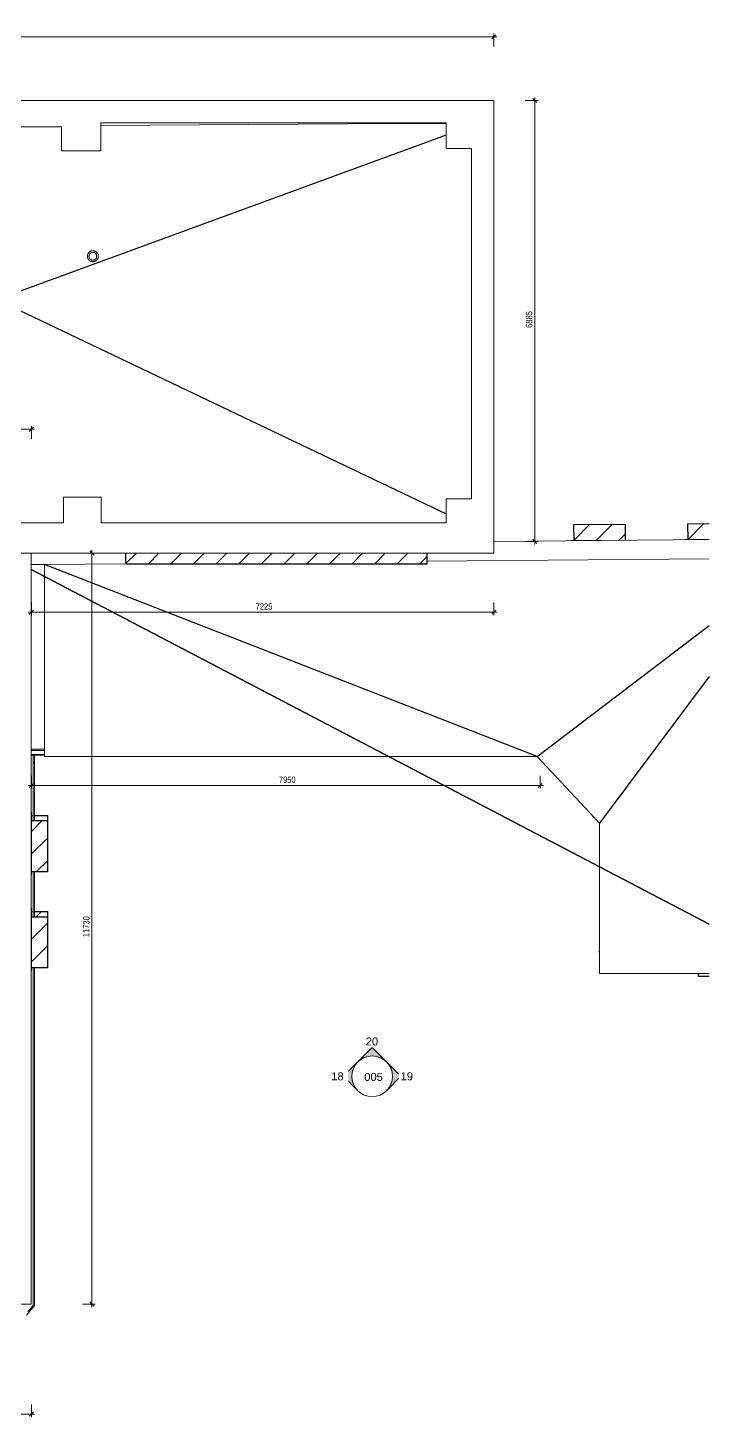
# Model space of a CAD drawing. Header units: millimetres. Extents: x -2346 to 220980, y -45352 to 20466.
# Drawn here: x 41458 to 52103, y -30830 to -9132 of the extents above; entities that cross this region are included whole.
import ezdxf

# ---------------------------------------------------------------- set-up
doc = ezdxf.new("R2010")
doc.units = ezdxf.units.MM
for name, color, linetype, lineweight in [('A-ANNO-DIMS', 211, 'Continuous', 9), ('A-ANNO-DIMS-50', 211, 'Continuous', 9), ('A-GLAZ', 151, 'Continuous', 13), ('A-ROOF', 132, 'Continuous', 13), ('A-ROOF-OTLN', 132, 'Continuous', 13), ('A-WALL', 113, 'Continuous', 13), ('E-POWR-CNDT', 130, 'Continuous', 13), ('E-POWR-CNTR', 130, 'Continuous', 13), ('E-POWR-DROP', 130, 'Continuous', 13), ('G-ANNO-SYMB', 111, 'Continuous', 9), ('M-HVAC-CDFF', 50, 'Continuous', 13), ('P-PIPE-CNTR', 3, 'Continuous', 13), ('Q-SPCQ', 91, 'Continuous', 13)]:
    doc.layers.add(name, color=color, linetype=linetype, lineweight=lineweight)
doc.styles.add('Arial', font='arial.ttf', dxfattribs={"height": 125})
doc.styles.add('Arial_2', font='arial.ttf', dxfattribs={"width": 0.7, "height": 100})
doc.dimstyles.new('Vnitřní_-_průhledné', dxfattribs={"dimscale": 304.8, "dimtxt": 102.02594, "dimasz": 0.213255, "dimexe": 0.164042, "dimexo": 0.0625, "dimgap": 0.032808, "dimtad": 1, "dimdec": 0, "dimrnd": 5, "dimzin": 0, "dimdsep": 46, "dimtxsty": 'Arial_2', "dimblk1": 'OBLIQUE', "dimblk2": 'OBLIQUE', "dimsah": 1, "dimcen": 0.09, "dimdle": 0.164042, "dimazin": 0, "dimtfac": 1, "dimtdec": 4, "dimtix": 1, "dimtmove": 0, "dimatfit": 3, "dimfxl": 0.492126, "dimfxlon": 1, "dimtvp": 1, "dimtolj": 1, "dimtzin": 0, "dimarcsym": 2})

# ---------------------------------------------------------------- blocks, each defined once
blk = doc.blocks.new('OKNO_1k_nadsvetlik - OKNO_1k_nadsvetlik_900 x 1500-1969493-STŘECHA DEMOLICE A')
at = {"layer": 'A-GLAZ'}
for p, q in [((-450, 151), (450, 151)), ((-450, 150), (-450, 151)), ((450, 151), (450, 150))]:
    blk.add_line(p, q, dxfattribs=at)
blk = doc.blocks.new('parapet_ext - parapet_ext-V10-STŘECHA DEMOLICE A')
at = {"layer": 'Q-SPCQ'}
h = blk.add_hatch(dxfattribs=at)
h.set_pattern_fill('FP_9', color=41, style=0, pattern_type=2)
h.set_pattern_definition([(44.5, (-50240.76, 17627.03), (-175.2273, 178.3126), [])])
h.paths.add_polyline_path([(-400, 51), (400, 51), (400, 300), (-400, 300), (-400, 58)])
at = {"layer": 'Q-SPCQ', "color": 31, "lineweight": 25}
for p, q in [((-400, 51), (-400, 300)), ((-400, 300), (400, 300)), ((400, 300), (400, 51))]:
    blk.add_line(p, q, dxfattribs=at)
blk = doc.blocks.new('OKNO_1k_nadsvetlik - OKNO_1k_nadsvetlik_900 x 1500-V11-STŘECHA DEMOLICE A')
at = {"layer": 'A-GLAZ'}
for p, q in [((-450, 151), (-71, 151)), ((-450, 150), (-450, 151))]:
    blk.add_line(p, q, dxfattribs=at)
blk = doc.blocks.new('parapet_ext - parapet_ext-V12-STŘECHA DEMOLICE A')
at = {"layer": 'Q-SPCQ'}
h = blk.add_hatch(dxfattribs=at)
h.set_pattern_fill('FP_10', color=41, style=0, pattern_type=2)
h.set_pattern_definition([(44.5, (-52020.76, 17627.03), (-175.2273, 178.3126), [])])
h.paths.add_polyline_path([(-400, 51), (-71, 51), (-69, 300), (-400, 300), (-400, 58)])
at = {"layer": 'Q-SPCQ', "color": 31, "lineweight": 25}
for p, q in [((-400, 51), (-400, 300)), ((-400, 300), (-69, 300))]:
    blk.add_line(p, q, dxfattribs=at)
blk = doc.blocks.new('parapet_ext - parapet_ext-V15-STŘECHA DEMOLICE A')
at = {"layer": 'Q-SPCQ'}
h = blk.add_hatch(dxfattribs=at)
h.set_pattern_fill('FP_13', color=41, style=0, pattern_type=2)
h.set_pattern_definition([(45, (-52336.74, 23649.28), (-176.7767, 176.7767), [])])
h.paths.add_polyline_path([(-400, -300), (-236, -300), (-236, -250), (-400, -250)])
at = {"layer": 'Q-SPCQ', "color": 31, "lineweight": 25}
for p, q in [((-400, -300), (-400, -250)), ((-236, -300), (-400, -300))]:
    blk.add_line(p, q, dxfattribs=at)
blk = doc.blocks.new('OKNO_1k_nadsvetlik - OKNO_1k_nadsvetlik_900 x 1850-1969447-STŘECHA DEMOLICE A')
at = {"layer": 'A-GLAZ'}
for p, q in [((-450, 126), (-369, 126)), ((-450, 125), (-450, 126))]:
    blk.add_line(p, q, dxfattribs=at)
blk = doc.blocks.new('parapet_ext - parapet_ext-V19-STŘECHA DEMOLICE A')
at = {"layer": 'Q-SPCQ'}
h = blk.add_hatch(dxfattribs=at)
h.set_pattern_fill('FP_16', color=41, style=0, pattern_type=2)
h.set_pattern_definition([(135, (-21832.27, -41463.6), (-176.7767, -176.7767), [])])
h.paths.add_polyline_path([(-319, 79), (-400, 79), (-400, 51), (-319, 51)])
h.paths.add_polyline_path([(-319, 300), (-400, 300), (-400, 97), (-319, 97)])
at = {"layer": 'Q-SPCQ', "color": 31, "lineweight": 25}
for p, q in [((-400, 97), (-400, 300)), ((-400, 300), (-319, 300)), ((-400, 51), (-400, 79))]:
    blk.add_line(p, q, dxfattribs=at)
blk = doc.blocks.new('parapet_ext - parapet_ext-V20-STŘECHA DEMOLICE A')
at = {"layer": 'Q-SPCQ'}
h = blk.add_hatch(dxfattribs=at)
h.set_pattern_fill('FP_17', color=41, style=0, pattern_type=2)
h.set_pattern_definition([(135, (-23332.27, -41463.6), (-176.7767, -176.7767), [])])
h.paths.add_polyline_path([(-319, 79), (-400, 79), (-400, 51), (-319, 51)])
h.paths.add_polyline_path([(-319, 300), (-400, 300), (-400, 97), (-319, 97)])
at = {"layer": 'Q-SPCQ', "color": 31, "lineweight": 25}
for p, q in [((-400, 97), (-400, 300)), ((-400, 300), (-319, 300)), ((-400, 51), (-400, 79))]:
    blk.add_line(p, q, dxfattribs=at)
blk = doc.blocks.new('OKNO_1k_nadsvetlik - OKNO_1k_nadsvetlik_900 x 1850-1969449-STŘECHA DEMOLICE A')
at = {"layer": 'A-GLAZ'}
for p, q in [((-450, 126), (450, 126)), ((-450, 125), (-450, 126)), ((450, 126), (450, 125))]:
    blk.add_line(p, q, dxfattribs=at)
blk = doc.blocks.new('parapet_ext - parapet_ext-V24-STŘECHA DEMOLICE A')
at = {"layer": 'Q-SPCQ'}
h = blk.add_hatch(dxfattribs=at)
h.set_pattern_fill('FP_21', color=41, style=0, pattern_type=2)
h.set_pattern_definition([(135, (-21913.33, -41463.6), (-176.7767, -176.7767), [])])
h.paths.add_polyline_path([(400, 122), (400, 300), (-400, 300), (-400, 51), (400, 51)])
at = {"layer": 'Q-SPCQ', "color": 31, "lineweight": 25}
for p, q in [((-400, 51), (-400, 300)), ((-400, 300), (400, 300)), ((400, 300), (400, 51))]:
    blk.add_line(p, q, dxfattribs=at)
blk = doc.blocks.new('parapet_ext - parapet_ext-V25-STŘECHA DEMOLICE A')
at = {"layer": 'Q-SPCQ'}
h = blk.add_hatch(dxfattribs=at)
h.set_pattern_fill('FP_22', color=41, style=0, pattern_type=2)
h.set_pattern_definition([(135, (-23413.33, -41463.6), (-176.7767, -176.7767), [])])
h.paths.add_polyline_path([(400, 122), (400, 300), (-400, 300), (-400, 51), (400, 51)])
at = {"layer": 'Q-SPCQ', "color": 31, "lineweight": 25}
for p, q in [((-400, 51), (-400, 300)), ((-400, 300), (400, 300)), ((400, 300), (400, 51))]:
    blk.add_line(p, q, dxfattribs=at)
blk = doc.blocks.new('parapet_ext - parapet_ext-1802152-STŘECHA DEMOLICE A')
at = {"layer": 'Q-SPCQ'}
h = blk.add_hatch(dxfattribs=at)
h.set_pattern_fill('FP_57', color=41, style=0, pattern_type=2)
h.set_pattern_definition([(225, (45342.1, -17205.76), (176.7767, -176.7767), [])])
h.paths.add_polyline_path([(2350, 300), (-2350, 300), (-2350, 129), (2350, 129)])
at = {"layer": 'Q-SPCQ', "color": 31, "lineweight": 25}
for p, q in [((-2350, 129), (-2350, 300)), ((-2350, 300), (2350, 300)), ((2350, 300), (2350, 129))]:
    blk.add_line(p, q, dxfattribs=at)
blk = doc.blocks.new('Komín8 - Komín8-2014626-STŘECHA DEMOLICE A')
at = {"layer": 'M-HVAC-CDFF', "flags": 128}
for points in [[(85, 0), (85, 3), (85, 7), (84, 10), (84, 14), (83, 17), (83, 20), (82, 23), (81, 27), (80, 30), (78, 33), (77, 36), (75, 39), (74, 42), (72, 45), (70, 48), (68, 51), (66, 53), (64, 56), (62, 59), (59, 61), (57, 63), (54, 66), (51, 68), (49, 70), (46, 72), (43, 73), (40, 75), (37, 77), (34, 78), (31, 79), (28, 80), (24, 81), (21, 82), (18, 83), (14, 84), (11, 84), (8, 85), (4, 85), (1, 85), (-2, 85), (-6, 85), (-9, 84), (-13, 84), (-16, 83), (-19, 83), (-23, 82), (-26, 81), (-29, 80), (-32, 79), (-35, 77), (-38, 76), (-41, 74), (-44, 72), (-47, 71), (-50, 69), (-53, 67), (-55, 65), (-58, 62), (-60, 60), (-63, 57), (-65, 55), (-67, 52), (-69, 49), (-71, 47), (-73, 44), (-75, 41), (-76, 38), (-78, 35), (-79, 32), (-80, 28), (-81, 25), (-82, 22), (-83, 19), (-84, 15), (-84, 12), (-85, 9), (-85, 5), (-85, 2), (-85, 0)], [(-85, 0), (-85, -3), (-85, -7), (-84, -10), (-84, -14), (-83, -17), (-83, -20), (-82, -23), (-81, -27), (-80, -30), (-78, -33), (-77, -36), (-75, -39), (-74, -42), (-72, -45), (-70, -48), (-68, -51), (-66, -53), (-64, -56), (-62, -59), (-59, -61), (-57, -63), (-54, -66), (-51, -68), (-49, -70), (-46, -72), (-43, -73), (-40, -75), (-37, -77), (-34, -78), (-31, -79), (-28, -80), (-24, -81), (-21, -82), (-18, -83), (-14, -84), (-11, -84), (-8, -85), (-4, -85), (-1, -85), (2, -85), (6, -85), (9, -84), (13, -84), (16, -83), (19, -83), (23, -82), (26, -81), (29, -80), (32, -79), (35, -77), (38, -76), (41, -74), (44, -72), (47, -71), (50, -69), (53, -67), (55, -65), (58, -62), (60, -60), (63, -57), (65, -55), (67, -52), (69, -49), (71, -47), (73, -44), (75, -41), (76, -38), (78, -35), (79, -32), (80, -28), (81, -25), (82, -22), (83, -19), (84, -15), (84, -12), (85, -9), (85, -5), (85, -2), (85, 0)], [(60, 0), (60, 2), (60, 5), (60, 7), (59, 10), (59, 12), (58, 14), (58, 17), (57, 19), (56, 21), (55, 23), (54, 26), (53, 28), (52, 30), (51, 32), (50, 34), (48, 36), (47, 38), (45, 40), (43, 41), (42, 43), (40, 45), (38, 46), (36, 48), (34, 49), (32, 50), (30, 52), (28, 53), (26, 54), (24, 55), (22, 56), (19, 57), (17, 57), (15, 58), (13, 59), (10, 59), (8, 59), (5, 60), (3, 60), (1, 60), (-2, 60), (-4, 60), (-7, 60), (-9, 59), (-11, 59), (-14, 58), (-16, 58), (-18, 57), (-21, 56), (-23, 56), (-25, 55), (-27, 54), (-29, 52), (-31, 51), (-33, 50), (-35, 49), (-37, 47), (-39, 46), (-41, 44), (-43, 42), (-44, 41), (-46, 39), (-47, 37), (-49, 35), (-50, 33), (-51, 31), (-53, 29), (-54, 27), (-55, 25), (-56, 22), (-57, 20), (-57, 18), (-58, 16), (-59, 13), (-59, 11), (-59, 8), (-60, 6), (-60, 4), (-60, 1), (-60, 0)], [(-60, 0), (-60, -2), (-60, -5), (-60, -7), (-59, -10), (-59, -12), (-58, -14), (-58, -17), (-57, -19), (-56, -21), (-55, -23), (-54, -26), (-53, -28), (-52, -30), (-51, -32), (-50, -34), (-48, -36), (-47, -38), (-45, -40), (-43, -41), (-42, -43), (-40, -45), (-38, -46), (-36, -48), (-34, -49), (-32, -50), (-30, -52), (-28, -53), (-26, -54), (-24, -55), (-22, -56), (-19, -57), (-17, -57), (-15, -58), (-13, -59), (-10, -59), (-8, -59), (-5, -60), (-3, -60), (-1, -60), (2, -60), (4, -60), (7, -60), (9, -59), (11, -59), (14, -58), (16, -58), (18, -57), (21, -56), (23, -56), (25, -55), (27, -54), (29, -52), (31, -51), (33, -50), (35, -49), (37, -47), (39, -46), (41, -44), (43, -42), (44, -41), (46, -39), (47, -37), (49, -35), (50, -33), (51, -31), (53, -29), (54, -27), (55, -25), (56, -22), (57, -20), (57, -18), (58, -16), (59, -13), (59, -11), (59, -8), (60, -6), (60, -4), (60, -1), (60, 0)]]:
    blk.add_lwpolyline(points, dxfattribs=at)
at = {"layer": 'M-HVAC-CDFF'}
for start, end in [(120, 160), (100, 111.978), (29.09, 60), (209.09, 240), (280, 291.978), (300, 340)]:
    blk.add_arc((0, 0), 85, start, end, dxfattribs=at)
blk = doc.blocks.new('Pohled - Vyplněná šipka-93341-STŘECHA DEMOLICE A')
at = {"layer": 'G-ANNO-SYMB'}
blk.add_circle((0, 0), 6.35, dxfattribs=at)
blk = doc.blocks.new('Pohled - Vyplněná šipka-94945-STŘECHA DEMOLICE A')
at = {"layer": 'G-ANNO-SYMB'}
h = blk.add_hatch(color=256, dxfattribs=at)
edge = h.paths.add_edge_path()
edge.add_line((0, 8.98), (4.49, 4.49))
edge.add_arc((0, 0), 6.35, 45, 135)
edge.add_line((-4.49, 4.49), (0, 8.98))
for p, q in [((0, 8.98), (-4.49, 4.49)), ((0, 8.98), (-4.49, 4.49)), ((4.49, 4.49), (0, 8.98)), ((4.49, 4.49), (0, 8.98))]:
    blk.add_line(p, q, dxfattribs=at)
blk.add_arc((0, 0), 6.35, 45, 135, dxfattribs=at)
blk = doc.blocks.new('DIMBLOCK9-STŘECHA DEMOLICE A')
at = {"layer": 'A-ANNO-DIMS-50', "lineweight": 18}
for p, q in [((22602, -30780), (22570, -30813)), ((22602, -30780), (22635, -30748)), ((41514, -30780), (41481, -30813)), ((41514, -30780), (41546, -30748))]:
    blk.add_line(p, q, dxfattribs=at)
at = {"layer": 'A-ANNO-DIMS-50'}
for p, q in [((22602, -30780), (22602, -30630)), ((22602, -30780), (41564, -30780)), ((22602, -30780), (22602, -30830)), ((41514, -30780), (41514, -30630)), ((41514, -30780), (41514, -30830))]:
    blk.add_line(p, q, dxfattribs=at)
at = {"layer": 'A-ANNO-DIMS-50', "color": 0, "insert": (31925, -30640), "char_height": 100, "width": 320.2, "attachment_point": 1, "line_spacing_factor": 0.941778, "style": 'Arial_2'}
blk.add_mtext('18910', dxfattribs=at)
blk = doc.blocks.new('_Oblique')
at = {"color": 0, "linetype": 'ByBlock', "lineweight": -2}
blk.add_line((-0.5, -0.5), (0.5, 0.5), dxfattribs=at)
blk = doc.blocks.new('DIMBLOCK13-STŘECHA DEMOLICE A')
at = {"layer": 'A-ANNO-DIMS-50'}
for p, q in [((42461, -17335), (42311, -17335)), ((42461, -29113), (42461, -17285)), ((42461, -17335), (42511, -17335)), ((42461, -29063), (42311, -29063)), ((42461, -29063), (42511, -29063))]:
    blk.add_line(p, q, dxfattribs=at)
at = {"layer": 'A-ANNO-DIMS-50', "lineweight": 18}
for p, q in [((42461, -17335), (42429, -17302)), ((42461, -17335), (42494, -17367)), ((42461, -29063), (42429, -29030)), ((42461, -29063), (42494, -29095))]:
    blk.add_line(p, q, dxfattribs=at)
at = {"layer": 'A-ANNO-DIMS-50', "color": 0, "insert": (42322, -23332), "char_height": 100, "width": 320.2, "attachment_point": 1, "rotation": 90, "line_spacing_factor": 0.941778, "style": 'Arial_2'}
blk.add_mtext('11730', dxfattribs=at)
blk = doc.blocks.new('DIMBLOCK15-STŘECHA DEMOLICE A')
at = {"layer": 'A-ANNO-DIMS-50', "lineweight": 18}
for p, q in [((23560, -15401), (23528, -15434)), ((23560, -15401), (23593, -15369)), ((41514, -15401), (41481, -15434)), ((41514, -15401), (41546, -15369))]:
    blk.add_line(p, q, dxfattribs=at)
at = {"layer": 'A-ANNO-DIMS-50'}
for p, q in [((23560, -15401), (23560, -15251)), ((23560, -15401), (41564, -15401)), ((23560, -15401), (23560, -15451)), ((41514, -15401), (41514, -15351)), ((41514, -15401), (41514, -15551))]:
    blk.add_line(p, q, dxfattribs=at)
at = {"layer": 'A-ANNO-DIMS-50', "color": 0, "insert": (32404, -15261), "char_height": 100, "width": 320.2, "attachment_point": 1, "line_spacing_factor": 0.941778, "style": 'Arial_2'}
blk.add_mtext('17955', dxfattribs=at)
blk = doc.blocks.new('DIMBLOCK18-STŘECHA DEMOLICE A')
at = {"layer": 'A-ANNO-DIMS-50'}
for p, q in [((32787, -9273), (48787, -9273)), ((32837, -9273), (32837, -9223)), ((32837, -9273), (32837, -9423)), ((48737, -9273), (48737, -9223)), ((48737, -9273), (48737, -9423))]:
    blk.add_line(p, q, dxfattribs=at)
at = {"layer": 'A-ANNO-DIMS-50', "lineweight": 18}
for p, q in [((32837, -9273), (32805, -9306)), ((32837, -9273), (32870, -9241)), ((48737, -9273), (48705, -9306)), ((48737, -9273), (48770, -9241))]:
    blk.add_line(p, q, dxfattribs=at)
at = {"layer": 'A-ANNO-DIMS-50', "color": 0, "insert": (40654, -9133), "char_height": 100, "width": 320.2, "attachment_point": 1, "line_spacing_factor": 0.941778, "style": 'Arial_2'}
blk.add_mtext('15900', dxfattribs=at)
blk = doc.blocks.new('DIMBLOCK19-STŘECHA DEMOLICE A')
at = {"layer": 'A-ANNO-DIMS-50'}
for p, q in [((49379, -10269), (49229, -10269)), ((49379, -10219), (49379, -17202)), ((49379, -10269), (49429, -10269)), ((49379, -17152), (49229, -17152)), ((49379, -17152), (49429, -17152))]:
    blk.add_line(p, q, dxfattribs=at)
at = {"layer": 'A-ANNO-DIMS-50', "lineweight": 18}
for p, q in [((49379, -10269), (49346, -10236)), ((49379, -10269), (49411, -10301)), ((49379, -17152), (49346, -17120)), ((49379, -17152), (49411, -17185))]:
    blk.add_line(p, q, dxfattribs=at)
at = {"layer": 'A-ANNO-DIMS-50', "color": 0, "insert": (49239, -13817), "char_height": 100, "width": 256.16, "attachment_point": 1, "rotation": 90, "line_spacing_factor": 0.941778, "style": 'Arial_2'}
blk.add_mtext('6885', dxfattribs=at)
blk = doc.blocks.new('DIMBLOCK20-STŘECHA DEMOLICE A')
at = {"layer": 'A-ANNO-DIMS-50'}
for p, q in [((41514, -18259), (41514, -18109)), ((48737, -18259), (48737, -18109)), ((41464, -18259), (48787, -18259)), ((41514, -18259), (41514, -18309)), ((48737, -18259), (48737, -18309))]:
    blk.add_line(p, q, dxfattribs=at)
at = {"layer": 'A-ANNO-DIMS-50', "lineweight": 18}
for p, q in [((41514, -18259), (41546, -18226)), ((48737, -18259), (48770, -18226)), ((41514, -18259), (41481, -18291)), ((48737, -18259), (48705, -18291))]:
    blk.add_line(p, q, dxfattribs=at)
at = {"layer": 'A-ANNO-DIMS-50', "color": 0, "insert": (45019, -18119), "char_height": 100, "width": 256.16, "attachment_point": 1, "line_spacing_factor": 0.941778, "style": 'Arial_2'}
blk.add_mtext('7225', dxfattribs=at)
blk = doc.blocks.new('DIMBLOCK21-STŘECHA DEMOLICE A')
at = {"layer": 'A-ANNO-DIMS-50'}
for p, q in [((41514, -20964), (41514, -20814)), ((49463, -20964), (49463, -20814)), ((41464, -20964), (49513, -20964)), ((41514, -20964), (41514, -21014)), ((49463, -20964), (49463, -21014))]:
    blk.add_line(p, q, dxfattribs=at)
at = {"layer": 'A-ANNO-DIMS-50', "lineweight": 18}
for p, q in [((41514, -20964), (41481, -20997)), ((41514, -20964), (41546, -20932)), ((49463, -20964), (49431, -20997)), ((49463, -20964), (49496, -20932))]:
    blk.add_line(p, q, dxfattribs=at)
at = {"layer": 'A-ANNO-DIMS-50', "color": 0, "insert": (45382, -20825), "char_height": 100, "width": 256.16, "attachment_point": 1, "line_spacing_factor": 0.941778, "style": 'Arial_2'}
blk.add_mtext('7950', dxfattribs=at)

msp = doc.modelspace()

# ---------------------------------------------------------------- hatches: boundary and pattern name
at = {"layer": 'E-POWR-DROP'}
msp.add_hatch(color=256, dxfattribs=at).paths.add_polyline_path([(41551.6, -20622), (41553.9, -20621.7), (41556.1, -20620.8), (41557.9, -20619.4), (41559.4, -20617.5), (41560.2, -20615.3), (41560.6, -20613), (41560.2, -20610.7), (41559.4, -20608.5), (41557.9, -20606.7), (41556.1, -20605.3), (41553.9, -20604.4), (41551.6, -20604.1), (41549.3, -20604.4), (41547.1, -20605.3), (41545.2, -20606.7), (41543.8, -20608.5), (41542.9, -20610.7), (41542.6, -20613), (41542.9, -20615.3), (41543.8, -20617.5), (41545.2, -20619.4), (41547.1, -20620.8), (41549.3, -20621.7)])

# ---------------------------------------------------------------- linework, layer by layer
at = {"layer": 'A-ROOF', "color": 41}
for p, q in [((48737.1, -10268.8), (32837.1, -10268.8)), ((48737.1, -17334.7), (48737.1, -10268.8)), ((42599.3, -11054.4), (42599.3, -10618.2)), ((42599.3, -10618.2), (47992.1, -10618.2)), ((47992.1, -10618.2), (47992.1, -11015.5)), ((39574.5, -10676.9), (41985.6, -10676.9)), ((41985.6, -10676.9), (41985.6, -11054.4)), ((41985.6, -11054.4), (42599.3, -11054.4)), ((47992.1, -11015.5), (48392.1, -11015.5)), ((48392.1, -11015.5), (48392.1, -16488.6)), ((42607.1, -16460.8), (42017.1, -16460.8)), ((42017.1, -16460.8), (42017.1, -16860.8)), ((42607.1, -16860.8), (42607.1, -16460.8)), ((48392.1, -16488.6), (47992.1, -16488.6)), ((47992.1, -16488.6), (47992.1, -16860.8)), ((42017.1, -16860.8), (39574.5, -16860.8)), ((47992.1, -16860.8), (42607.1, -16860.8)), ((52101, -17123), (48737.1, -17152.4)), ((48737.1, -17334.7), (23460.3, -17334.7)), ((41513.6, -29062.5), (41513.6, -17334.7)), ((41513.6, -17515.4), (41721.6, -17513.6)), ((47692.1, -17461.5), (52101, -17423.1)), ((41721.6, -20399.6), (41513.6, -20399.6)), ((22602.5, -29062.5), (41513.6, -29062.5))]:
    msp.add_line(p, q, dxfattribs=at)
at = {"layer": 'A-ROOF'}
for p, q in [((47128.5, -10624.8), (47992.1, -10624.8)), ((41721.6, -17513.6), (42992.1, -17502.5)), ((41721.6, -17694.8), (41721.6, -17513.6)), ((41721.6, -20509.6), (41721.6, -17706)), ((47080.8, -20509.6), (41721.6, -20509.6)), ((49415.6, -20509.6), (47102.4, -20509.6)), ((50386.7, -21551), (49415.6, -20509.6)), ((50386.7, -22227.8), (50386.7, -21551)), ((50386.7, -23899.3), (50386.7, -22239)), ((52101, -23899.3), (50386.7, -23899.3))]:
    msp.add_line(p, q, dxfattribs=at)
at = {"layer": 'A-ROOF', "lineweight": 25}
for p, q in [((47992.1, -10806.2), (40979.4, -13376.6)), ((40979.4, -13376.6), (47992.1, -16719.8)), ((49415.6, -20509.6), (41721.6, -17513.6)), ((49415.6, -20509.6), (52101, -18468)), ((52101, -19265), (50386.7, -21551))]:
    msp.add_line(p, q, dxfattribs=at)
at = {"layer": 'A-ROOF-OTLN', "color": 41}
for p, q in [((41513.6, -20418.6), (41721.6, -20418.6)), ((41721.6, -20480.8), (41513.6, -20480.8)), ((41721.6, -20491.8), (41513.6, -20491.8))]:
    msp.add_line(p, q, dxfattribs=at)
at = {"layer": 'A-WALL'}
msp.add_line((47992.1, -10618.8), (42599.3, -10656.1), dxfattribs=at)
at = {"layer": 'E-POWR-CNDT', "color": 41}
for p, q in [((52101, -23124.5), (41513.6, -17585.9)), ((41513.6, -17597.2), (52101, -23135.8))]:
    msp.add_line(p, q, dxfattribs=at)
at = {"layer": 'E-POWR-CNDT'}
for p, q in [((41541.6, -20538.2), (41541.6, -20593)), ((41542.6, -20491.8), (41542.6, -20538.2)), ((41560.6, -20538.2), (41560.6, -20491.8)), ((41561.6, -20593), (41561.6, -20538.2)), ((41541.6, -20633), (41541.6, -20687.9)), ((41542.6, -20687.9), (41542.6, -21513.3)), ((41560.6, -21513.3), (41560.6, -20687.9)), ((41561.6, -20687.9), (41561.6, -20633)), ((41542.6, -22313.3), (41542.6, -23013.3)), ((41560.6, -23013.3), (41560.6, -22313.3)), ((41542.6, -23813.3), (41542.6, -29028.4)), ((41560.6, -29028.4), (41560.6, -23813.3)), ((41541.6, -29028.4), (41541.6, -29083.3)), ((41561.6, -29083.3), (41561.6, -29028.4)), ((41436.1, -29235.2), (41472.7, -29194.3)), ((41503.3, -29131.5), (41458.5, -29181.7)), ((41471.9, -29193.6), (41516.7, -29143.4)), ((41539, -29089.9), (41502.5, -29130.8)), ((41517.5, -29144.2), (41554, -29103.3))]:
    msp.add_line(p, q, dxfattribs=at)
at = {"layer": 'E-POWR-CNDT', "flags": 128}
for points in [[(41541.6, -20612), (41541.6, -20611.7), (41541.6, -20611.4), (41541.6, -20611.1), (41541.6, -20610.8), (41541.6, -20610.4), (41541.6, -20610), (41541.6, -20609.5), (41541.6, -20609.1), (41541.6, -20608.6), (41541.6, -20608.1), (41541.6, -20607.5), (41541.6, -20607), (41541.6, -20606.4), (41541.6, -20605.8), (41541.6, -20605.1), (41541.6, -20604.5), (41541.6, -20603.8), (41541.6, -20603.2), (41541.6, -20602.5), (41541.6, -20601.7), (41541.6, -20601), (41541.6, -20600.3), (41541.6, -20599.5), (41541.6, -20598.8), (41541.6, -20598), (41541.6, -20597.2), (41541.6, -20596.4), (41541.6, -20595.6), (41541.6, -20594.8), (41541.6, -20594), (41541.6, -20593.2), (41541.6, -20593)], [(41541.6, -20613), (41541.6, -20613), (41541.6, -20613.1), (41541.6, -20613.2), (41541.6, -20613.3), (41541.6, -20613.4), (41541.6, -20613.6), (41541.6, -20613.8), (41541.6, -20614), (41541.6, -20614.3), (41541.6, -20614.6), (41541.6, -20614.9), (41541.6, -20615.3), (41541.6, -20615.7), (41541.6, -20616.1), (41541.6, -20616.5), (41541.6, -20617), (41541.6, -20617.5), (41541.6, -20618), (41541.6, -20618.5), (41541.6, -20619.1), (41541.6, -20619.7), (41541.6, -20620.3), (41541.6, -20620.9), (41541.6, -20621.6), (41541.6, -20622.2), (41541.6, -20622.9), (41541.6, -20623.6), (41541.6, -20624.3), (41541.6, -20625), (41541.6, -20625.8), (41541.6, -20626.5), (41541.6, -20627.3), (41541.6, -20628.1), (41541.6, -20628.8), (41541.6, -20629.6), (41541.6, -20630.4), (41541.6, -20631.2), (41541.6, -20632), (41541.6, -20632.8), (41541.6, -20633)], [(41561.6, -20593), (41561.6, -20593.8), (41561.6, -20594.6), (41561.6, -20595.4), (41561.6, -20596.2), (41561.6, -20597), (41561.6, -20597.8), (41561.6, -20598.6), (41561.6, -20599.3), (41561.6, -20600.1), (41561.6, -20600.8), (41561.6, -20601.5), (41561.6, -20602.3), (41561.6, -20603), (41561.6, -20603.7), (41561.6, -20604.3), (41561.6, -20605), (41561.6, -20605.6), (41561.6, -20606.2), (41561.6, -20606.8), (41561.6, -20607.4), (41561.6, -20607.9), (41561.6, -20608.4), (41561.6, -20608.9), (41561.6, -20609.4), (41561.6, -20609.9), (41561.6, -20610.3), (41561.6, -20610.7), (41561.6, -20611), (41561.6, -20611.4), (41561.6, -20611.7), (41561.6, -20611.9)], [(41561.6, -20633), (41561.6, -20632.2), (41561.6, -20631.4), (41561.6, -20630.6), (41561.6, -20629.8), (41561.6, -20629.1), (41561.6, -20628.3), (41561.6, -20627.5), (41561.6, -20626.7), (41561.6, -20626), (41561.6, -20625.2), (41561.6, -20624.5), (41561.6, -20623.8), (41561.6, -20623.1), (41561.6, -20622.4), (41561.6, -20621.7), (41561.6, -20621.1), (41561.6, -20620.5), (41561.6, -20619.8), (41561.6, -20619.2), (41561.6, -20618.7), (41561.6, -20618.1), (41561.6, -20617.6), (41561.6, -20617.1), (41561.6, -20616.6), (41561.6, -20616.2), (41561.6, -20615.8), (41561.6, -20615.4), (41561.6, -20615), (41561.6, -20614.7), (41561.6, -20614.4), (41561.6, -20614.1), (41561.6, -20613.9), (41561.6, -20613.7), (41561.6, -20613.5), (41561.6, -20613.3), (41561.6, -20613.2), (41561.6, -20613.1), (41561.6, -20613.1), (41561.6, -20613), (41561.6, -20613)], [(41541.6, -29083.3), (41541.6, -29083.7), (41541.5, -29084.1), (41541.5, -29084.5), (41541.4, -29084.9), (41541.4, -29085.2), (41541.3, -29085.6), (41541.2, -29086), (41541.1, -29086.4), (41540.9, -29086.8), (41540.8, -29087.1), (41540.6, -29087.5), (41540.4, -29087.9), (41540.2, -29088.2), (41540, -29088.6), (41539.8, -29088.9), (41539.6, -29089.2), (41539.3, -29089.5), (41539.1, -29089.8), (41539, -29089.9)], [(41554, -29103.3), (41554.8, -29102.3), (41555.5, -29101.4), (41556.2, -29100.4), (41556.9, -29099.4), (41557.5, -29098.4), (41558.1, -29097.4), (41558.6, -29096.3), (41559.1, -29095.2), (41559.6, -29094.1), (41560, -29093), (41560.4, -29091.8), (41560.7, -29090.7), (41561, -29089.5), (41561.2, -29088.3), (41561.4, -29087.1), (41561.5, -29085.9), (41561.6, -29084.7), (41561.6, -29083.5), (41561.6, -29083.3)]]:
    msp.add_lwpolyline(points, dxfattribs=at)
at = {"layer": 'E-POWR-CNTR'}
for p, q in [((41535.6, -20613), (41541.6, -20613)), ((41551.6, -20603), (41551.6, -20597)), ((41561.6, -20613), (41567.6, -20613))]:
    msp.add_line(p, q, dxfattribs=at)
at = {"layer": 'P-PIPE-CNTR', "color": 41}
msp.add_line((50372.8, -23564.8), (50386.7, -23564.8), dxfattribs=at)

# ---------------------------------------------------------------- block references
at = {"layer": 'A-GLAZ'}
for name, p, rotation in [('OKNO_1k_nadsvetlik - OKNO_1k_nadsvetlik_900 x 1500-1969493-STŘECHA DEMOLICE A', (50393.5, -17287.9), 0.4999805022511609), ('OKNO_1k_nadsvetlik - OKNO_1k_nadsvetlik_900 x 1500-V11-STŘECHA DEMOLICE A', (52173.5, -17272.4), 0.4999805022511609), ('OKNO_1k_nadsvetlik - OKNO_1k_nadsvetlik_900 x 1850-1969447-STŘECHA DEMOLICE A', (41388.6, -21832.3), 269.9999999999999), ('OKNO_1k_nadsvetlik - OKNO_1k_nadsvetlik_900 x 1850-1969449-STŘECHA DEMOLICE A', (41388.6, -21913.3), 269.9999999999999), ('OKNO_1k_nadsvetlik - OKNO_1k_nadsvetlik_900 x 1850-1969447-STŘECHA DEMOLICE A', (41388.6, -23332.3), 269.9999999999999), ('OKNO_1k_nadsvetlik - OKNO_1k_nadsvetlik_900 x 1850-1969449-STŘECHA DEMOLICE A', (41388.6, -23413.3), 269.9999999999999)]:
    msp.add_blockref(name, p, dxfattribs=dict(at, rotation=rotation))
at = {"layer": 'G-ANNO-SYMB', "xscale": 49.99999999999998, "yscale": 49.99999999999998, "zscale": 49.99999999999998}
for name in ['Pohled - Vyplněná šipka-94945-STŘECHA DEMOLICE A', 'Pohled - Vyplněná šipka-93341-STŘECHA DEMOLICE A']:
    msp.add_blockref(name, (46838.3, -25506.2), dxfattribs=at)
at = {"layer": 'M-HVAC-CDFF', "rotation": 180}
msp.add_blockref('Komín8 - Komín8-2014626-STŘECHA DEMOLICE A', (42474.1, -12699.4), dxfattribs=at)
at = {"layer": 'Q-SPCQ', "color": 31, "lineweight": 25}
for name, p, rotation in [('parapet_ext - parapet_ext-V10-STŘECHA DEMOLICE A', (50392.7, -17187.9), 0.4999805022511609), ('parapet_ext - parapet_ext-V12-STŘECHA DEMOLICE A', (52172.6, -17172.4), 0.4999805022511609), ('parapet_ext - parapet_ext-1802152-STŘECHA DEMOLICE A', (45342.1, -17205.8), 180), ('parapet_ext - parapet_ext-V19-STŘECHA DEMOLICE A', (41463.6, -21832.3), 269.9999999999999), ('parapet_ext - parapet_ext-V24-STŘECHA DEMOLICE A', (41463.6, -21913.3), 269.9999999999999), ('parapet_ext - parapet_ext-V20-STŘECHA DEMOLICE A', (41463.6, -23332.3), 269.9999999999999), ('parapet_ext - parapet_ext-V25-STŘECHA DEMOLICE A', (41463.6, -23413.3), 269.9999999999999)]:
    msp.add_blockref(name, p, dxfattribs=dict(at, rotation=rotation))
msp.add_blockref('parapet_ext - parapet_ext-V15-STŘECHA DEMOLICE A', (52336.7, -23649.3), dxfattribs=at)

# ---------------------------------------------------------------- dimensions: what is measured, and where the dimension line sits
at = {"layer": 'A-ANNO-DIMS'}
for base, p1, p2, override, picture, middle in [((48737.1, -9273.1), (32837.1, -9423.1), (48737.1, -9423.1), {"dimpost": '<>', "dimfxl": 15900}, 'DIMBLOCK18-STŘECHA DEMOLICE A', (40787.1, -9212.1)), ((41513.6, -15401.2), (23560.3, -15251.2), (41513.6, -15551.2), {"dimpost": '<>', "dimfxl": 17955.806148}, 'DIMBLOCK15-STŘECHA DEMOLICE A', (32536.9, -15340.1)), ((48737.0922, -18258.7815), (41513.5892, -18108.7815), (48737.0922, -18108.7815), {"dimpost": '<>', "dimfxl": 7223.502996}, 'DIMBLOCK20-STŘECHA DEMOLICE A', (45125.3407, -18197.7242)), ((49463.5, -20964.5), (41513.6, -20814.5), (49463.5, -20814.5), {"dimpost": '<>', "dimfxl": 7949.875202}, 'DIMBLOCK21-STŘECHA DEMOLICE A', (45488.5, -20903.4)), ((41513.6, -30780.1), (22602.5, -30630.1), (41513.6, -30630.1), {"dimpost": '<>', "dimfxl": 18911.10309}, 'DIMBLOCK9-STŘECHA DEMOLICE A', (32058, -30719))]:
    dim = msp.add_linear_dim(base=base, p1=p1, p2=p2, dimstyle='Vnitřní_-_průhledné', override=override, dxfattribs=at)
    dim.commit()
    dim.dimension.update_dxf_attribs({"geometry": picture, "text_midpoint": middle})
for base, p1, p2, override, picture, middle in [((49378.7, -17152.4), (49228.7, -10268.8), (49228.7, -17152.4), {"dimpost": '<>', "dimfxl": 6883.620047}, 'DIMBLOCK19-STŘECHA DEMOLICE A', (49317.6, -13710.6)), ((42461.4, -17334.7), (42311.4, -29062.5), (42311.4, -17334.7), {"dimpost": '<>', "dimfxl": 11727.797639}, 'DIMBLOCK13-STŘECHA DEMOLICE A', (42400.3, -23198.6))]:
    dim = msp.add_linear_dim(base=base, p1=p1, p2=p2, angle=90, dimstyle='Vnitřní_-_průhledné', override=override, dxfattribs=at)
    dim.commit()
    dim.dimension.update_dxf_attribs({"geometry": picture, "text_midpoint": middle})

# ---------------------------------------------------------------- next in the draw order: texts
at = {"layer": 'G-ANNO-SYMB', "char_height": 125, "attachment_point": 1, "style": 'Arial', "bg_fill": 3, "box_fill_scale": 1.25, "bg_fill_color": 256, "bg_fill_true_color": 13158600, "bg_fill_transparency": 0}
for s, insert, width in [('20', (46737.7, -24899.4), 232.489), ('108', (46713.9, -25453.4), 348.734)]:
    msp.add_mtext(s, dxfattribs=dict(at, insert=insert, width=width))

# ---------------------------------------------------------------- next in the draw order: block references
at = {"layer": 'G-ANNO-SYMB', "xscale": 49.99999999999998, "yscale": 49.99999999999998, "zscale": 49.99999999999998}
msp.add_blockref('Pohled - Vyplněná šipka-94945-STŘECHA DEMOLICE A', (46838.3, -25506.2), dxfattribs=at)
at = {"layer": 'G-ANNO-SYMB', "xscale": 49.99999999999998, "yscale": 49.99999999999998, "zscale": 49.99999999999998, "rotation": 90}
msp.add_blockref('Pohled - Vyplněná šipka-94945-STŘECHA DEMOLICE A', (46838.3, -25506.2), dxfattribs=at)
at = {"layer": 'G-ANNO-SYMB', "extrusion": (0, 0, -1), "xscale": 49.99999999999998, "yscale": 49.99999999999998, "zscale": 49.99999999999998, "rotation": 89.9999999999998}
msp.add_blockref('Pohled - Vyplněná šipka-94945-STŘECHA DEMOLICE A', (-46838.3, -25506.2), dxfattribs=at)

# ---------------------------------------------------------------- next in the draw order: texts
at = {"layer": 'G-ANNO-SYMB', "char_height": 125, "width": 232.489, "attachment_point": 1, "style": 'Arial', "bg_fill": 3, "box_fill_scale": 1.25, "bg_fill_color": 256, "bg_fill_true_color": 13158600, "bg_fill_transparency": 0}
for s, insert in [('20', (46737.7, -24899.4)), ('18', (46199.4, -25443.8)), ('19', (47282.1, -25443.8))]:
    msp.add_mtext(s, dxfattribs=dict(at, insert=insert))

# ---------------------------------------------------------------- next in the draw order: block references
at = {"layer": 'G-ANNO-SYMB', "xscale": 49.99999999999998, "yscale": 49.99999999999998, "zscale": 49.99999999999998}
for name in ['Pohled - Vyplněná šipka-94945-STŘECHA DEMOLICE A', 'Pohled - Vyplněná šipka-93341-STŘECHA DEMOLICE A']:
    msp.add_blockref(name, (46838.3, -25506.2), dxfattribs=at)

# ---------------------------------------------------------------- next in the draw order: texts
at = {"layer": 'G-ANNO-SYMB', "char_height": 125, "attachment_point": 1, "style": 'Arial', "bg_fill": 3, "box_fill_scale": 1.25, "bg_fill_color": 256, "bg_fill_true_color": 13158600, "bg_fill_transparency": 0}
for s, insert, width in [('20', (46737.7, -24899.4), 232.489), ('116', (46713.9, -25453.4), 348.734)]:
    msp.add_mtext(s, dxfattribs=dict(at, insert=insert, width=width))

# ---------------------------------------------------------------- next in the draw order: block references
at = {"layer": 'G-ANNO-SYMB', "xscale": 49.99999999999998, "yscale": 49.99999999999998, "zscale": 49.99999999999998, "rotation": 90}
msp.add_blockref('Pohled - Vyplněná šipka-94945-STŘECHA DEMOLICE A', (46838.3, -25506.2), dxfattribs=at)

# ---------------------------------------------------------------- next in the draw order: texts
at = {"layer": 'G-ANNO-SYMB', "insert": (46199.4, -25443.8), "char_height": 125, "width": 232.489, "attachment_point": 1, "style": 'Arial', "bg_fill": 3, "box_fill_scale": 1.25, "bg_fill_color": 256, "bg_fill_true_color": 13158600, "bg_fill_transparency": 0}
msp.add_mtext('18', dxfattribs=at)

# ---------------------------------------------------------------- next in the draw order: block references
at = {"layer": 'G-ANNO-SYMB', "xscale": 49.99999999999998, "yscale": 49.99999999999998, "zscale": 49.99999999999998}
msp.add_blockref('Pohled - Vyplněná šipka-93341-STŘECHA DEMOLICE A', (46838.3, -25506.2), dxfattribs=at)

# ---------------------------------------------------------------- next in the draw order: texts
at = {"layer": 'G-ANNO-SYMB', "insert": (46713.9, -25453.4), "char_height": 125, "width": 348.734, "attachment_point": 1, "style": 'Arial', "bg_fill": 3, "box_fill_scale": 1.25, "bg_fill_color": 256, "bg_fill_true_color": 13158600, "bg_fill_transparency": 0}
msp.add_mtext('116', dxfattribs=at)

# ---------------------------------------------------------------- next in the draw order: block references
at = {"layer": 'G-ANNO-SYMB', "extrusion": (0, 0, -1), "xscale": 49.99999999999998, "yscale": 49.99999999999998, "zscale": 49.99999999999998, "rotation": 90.00000000000038}
msp.add_blockref('Pohled - Vyplněná šipka-94945-STŘECHA DEMOLICE A', (-46838.3, -25506.2), dxfattribs=at)

# ---------------------------------------------------------------- next in the draw order: texts
at = {"layer": 'G-ANNO-SYMB', "insert": (47282.1, -25443.8), "char_height": 125, "width": 232.489, "attachment_point": 1, "style": 'Arial', "bg_fill": 3, "box_fill_scale": 1.25, "bg_fill_color": 256, "bg_fill_true_color": 13158600, "bg_fill_transparency": 0}
msp.add_mtext('19', dxfattribs=at)

# ---------------------------------------------------------------- next in the draw order: block references
at = {"layer": 'G-ANNO-SYMB', "xscale": 49.99999999999998, "yscale": 49.99999999999998, "zscale": 49.99999999999998}
msp.add_blockref('Pohled - Vyplněná šipka-93341-STŘECHA DEMOLICE A', (46838.3, -25506.2), dxfattribs=at)

# ---------------------------------------------------------------- next in the draw order: texts
at = {"layer": 'G-ANNO-SYMB', "insert": (46713.9, -25453.4), "char_height": 125, "width": 348.734, "attachment_point": 1, "style": 'Arial', "bg_fill": 3, "box_fill_scale": 1.25, "bg_fill_color": 256, "bg_fill_true_color": 13158600, "bg_fill_transparency": 0}
msp.add_mtext('116', dxfattribs=at)

# ---------------------------------------------------------------- next in the draw order: block references
at = {"layer": 'G-ANNO-SYMB', "xscale": 49.99999999999998, "yscale": 49.99999999999998, "zscale": 49.99999999999998}
msp.add_blockref('Pohled - Vyplněná šipka-93341-STŘECHA DEMOLICE A', (46838.3, -25506.2), dxfattribs=at)

# ---------------------------------------------------------------- next in the draw order: texts
at = {"layer": 'G-ANNO-SYMB', "insert": (46713.9, -25453.4), "char_height": 125, "width": 348.734, "attachment_point": 1, "style": 'Arial', "bg_fill": 3, "box_fill_scale": 1.25, "bg_fill_color": 256, "bg_fill_true_color": 13158600, "bg_fill_transparency": 0}
msp.add_mtext('005', dxfattribs=at)

# ---------------------------------------------------------------- next in the draw order: block references
at = {"layer": 'G-ANNO-SYMB', "xscale": 49.99999999999998, "yscale": 49.99999999999998, "zscale": 49.99999999999998, "rotation": 90}
msp.add_blockref('Pohled - Vyplněná šipka-94945-STŘECHA DEMOLICE A', (46838.3, -25506.2), dxfattribs=at)

# ---------------------------------------------------------------- next in the draw order: texts
at = {"layer": 'G-ANNO-SYMB', "insert": (46199.4, -25443.8), "char_height": 125, "width": 232.489, "attachment_point": 1, "style": 'Arial', "bg_fill": 3, "box_fill_scale": 1.25, "bg_fill_color": 256, "bg_fill_true_color": 13158600, "bg_fill_transparency": 0}
msp.add_mtext('18', dxfattribs=at)

# ---------------------------------------------------------------- next in the draw order: block references
at = {"layer": 'G-ANNO-SYMB', "xscale": 49.99999999999998, "yscale": 49.99999999999998, "zscale": 49.99999999999998}
msp.add_blockref('Pohled - Vyplněná šipka-93341-STŘECHA DEMOLICE A', (46838.3, -25506.2), dxfattribs=at)

# ---------------------------------------------------------------- next in the draw order: texts
at = {"layer": 'G-ANNO-SYMB', "insert": (46713.9, -25453.4), "char_height": 125, "width": 348.734, "attachment_point": 1, "style": 'Arial', "bg_fill": 3, "box_fill_scale": 1.25, "bg_fill_color": 256, "bg_fill_true_color": 13158600, "bg_fill_transparency": 0}
msp.add_mtext('005', dxfattribs=at)

# ---------------------------------------------------------------- next in the draw order: block references
at = {"layer": 'G-ANNO-SYMB', "xscale": 49.99999999999998, "yscale": 49.99999999999998, "zscale": 49.99999999999998}
msp.add_blockref('Pohled - Vyplněná šipka-93341-STŘECHA DEMOLICE A', (46838.3, -25506.2), dxfattribs=at)

# ---------------------------------------------------------------- next in the draw order: texts
at = {"layer": 'G-ANNO-SYMB', "insert": (46713.9, -25453.4), "char_height": 125, "width": 348.734, "attachment_point": 1, "style": 'Arial', "bg_fill": 3, "box_fill_scale": 1.25, "bg_fill_color": 256, "bg_fill_true_color": 13158600, "bg_fill_transparency": 0}
msp.add_mtext('005', dxfattribs=at)

# ---------------------------------------------------------------- next in the draw order: block references
at = {"layer": 'G-ANNO-SYMB', "extrusion": (0, 0, -1), "xscale": 49.99999999999998, "yscale": 49.99999999999998, "zscale": 49.99999999999998, "rotation": 90.00000000000038}
msp.add_blockref('Pohled - Vyplněná šipka-94945-STŘECHA DEMOLICE A', (-46838.3, -25506.2), dxfattribs=at)

# ---------------------------------------------------------------- next in the draw order: texts
at = {"layer": 'G-ANNO-SYMB', "insert": (47282.1, -25443.8), "char_height": 125, "width": 232.489, "attachment_point": 1, "style": 'Arial', "bg_fill": 3, "box_fill_scale": 1.25, "bg_fill_color": 256, "bg_fill_true_color": 13158600, "bg_fill_transparency": 0}
msp.add_mtext('19', dxfattribs=at)

doc.saveas('drawing.dxf')
